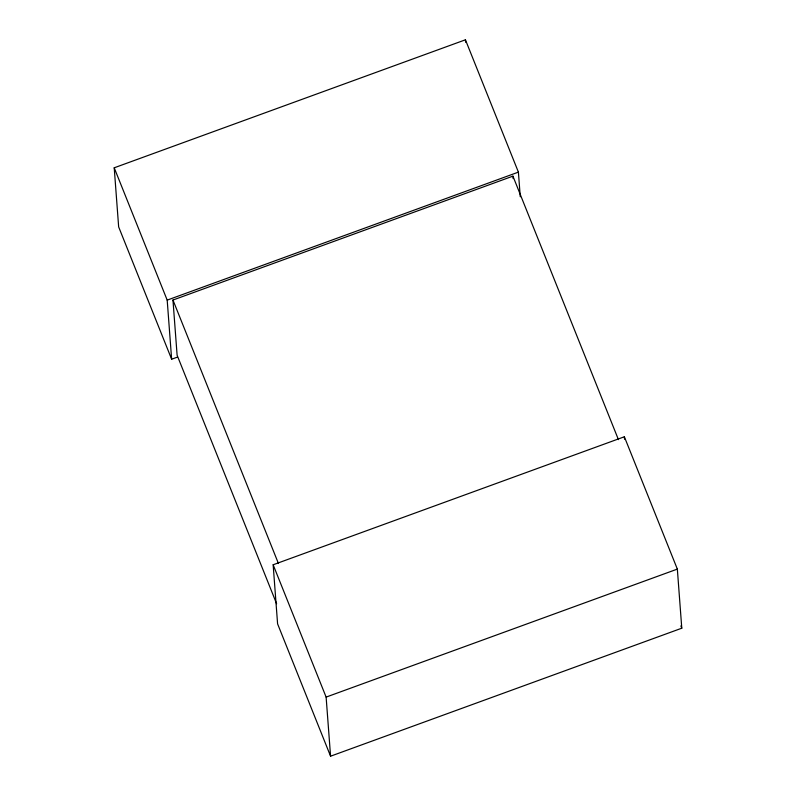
<?xml version="1.0" encoding="UTF-8"?>
<svg xmlns="http://www.w3.org/2000/svg" width="796" height="796" viewBox="0 0 796 796"><rect width="100%" height="100%" fill="white"/><g stroke="black" fill="none" stroke-linecap="round" stroke-linejoin="round"><path stroke-width="1.19" d="M177.468 357.096L171.637 359.225L118.654 226.9L114.216 167.797L465.431 39.8L518.405 172.125L520.256 196.751M171.637 359.225L167.19 300.122L518.405 172.125M276.61 603.746L177.11 355.205L172.961 300.042L512.932 176.145L618.432 439.641M273.147 564.772L624.362 436.775L677.346 569.1L681.784 628.203L330.569 756.2L277.595 623.875L273.147 564.772L326.121 697.097L330.569 756.2M326.121 697.097L677.346 569.1M680.869 625.905L681.784 628.203M172.961 300.042L278.451 563.538M114.216 167.797L167.19 300.122M624.362 436.775L624.552 439.233M512.932 176.145L513.122 178.593M465.431 39.8L465.62 42.268"/></g></svg>
